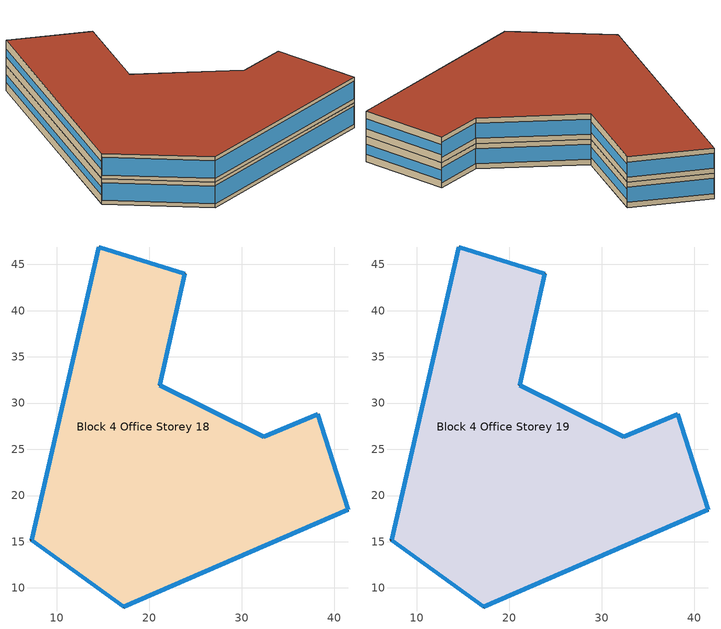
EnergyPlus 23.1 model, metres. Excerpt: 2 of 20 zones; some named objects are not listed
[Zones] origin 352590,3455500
Block 4 Office Storey 18
 floor outside (Project Floor): 23.85,43.99 21.11,31.94 32.37,26.35 38.22,28.82 41.5,18.46 17.25,7.94 7.25,15.17 14.56,46.89 z54
 wall outside (Project Wall): 7.25,15.17 17.25,7.94 41.5,18.46 38.22,28.82 32.37,26.35 21.11,31.94 23.85,43.99 14.56,46.89 7.25,15.17 z54:57
 window (Office_south_window_construction): 7.26,15.17 17.25,7.94 / 17.26,7.94 41.49,18.46 z54.45:56.55
 window (Office_east_window_construction): 41.5,18.47 38.22,28.81 / 21.11,31.95 23.85,43.98 z54.9:56.1
 window (Office_north_window_construction): 38.21,28.82 32.37,26.35 / 32.37,26.35 21.12,31.94 / 23.85,43.99 14.56,46.89 z54.6:56.4
 window (Office_west_window_construction): 14.55,46.87 7.26,15.19 z55.05:55.95
 roof outside (Project Ceiling): 41.5,18.46 38.22,28.82 32.37,26.35 21.11,31.94 23.85,43.99 14.56,46.89 7.25,15.17 17.25,7.94 z57
Block 4 Office Storey 19
 floor outside (Project Floor): 23.85,43.99 21.11,31.94 32.37,26.35 38.22,28.82 41.5,18.46 17.25,7.94 7.25,15.17 14.56,46.89 z57
 wall outside (Project Wall): 7.25,15.17 17.25,7.94 41.5,18.46 38.22,28.82 32.37,26.35 21.11,31.94 23.85,43.99 14.56,46.89 7.25,15.17 z57:60
 window (Office_south_window_construction): 7.26,15.17 17.25,7.94 / 17.26,7.94 41.49,18.46 z57.45:59.55
 window (Office_east_window_construction): 41.5,18.47 38.22,28.81 / 21.11,31.95 23.85,43.98 z57.9:59.1
 window (Office_north_window_construction): 38.21,28.82 32.37,26.35 / 32.37,26.35 21.12,31.94 / 23.85,43.99 14.56,46.89 z57.6:59.4
 window (Office_west_window_construction): 14.55,46.87 7.26,15.19 z58.05:58.95
 roof outside (Project Flat Roof): 41.5,18.46 38.22,28.82 32.37,26.35 21.11,31.94 23.85,43.99 14.56,46.89 7.25,15.17 17.25,7.94 z60
[Building]
Building_1: North Axis=0; Terrain=City; Loads Convergence Tolerance Value=0.04; Temperature Convergence Tolerance Value=0.4; Solar Distribution=FullExterior; Maximum Number of Warmup Days=25; Minimum Number of Warmup Days=6
[Site:Location]
CHN Design_Conditions: Latitude=30; Longitude=114; Time Zone=8; Elevation=12
[SIZINGPERIOD:DESIGNDAY] Day of Month=21; DryBulb Temperature Range Modifier Type=DefaultMultipliers; Humidity Condition Type=Wetbulb; Barometric Pressure=101181; Rain Indicator=No; Snow Indicator=No; Daylight Saving Time Indicator=No; Sky Clearness=0; Begin Environment Reset Mode=FullResetAtBeginEnvironment
Name | Month | Day Type | Maximum DryBulb Temperature | Daily DryBulb Temperature Range | Wetbulb or DewPoint at Maximum DryBulb | Wind Speed | Wind Direction | Solar Model Indicator | ASHRAE Clear Sky Optical Depth for Beam Irradiance taub | ASHRAE Clear Sky Optical Depth for Diffuse Irradiance taud
Ann Htg 99.6% Condns DB | 1 | WinterDesignDay | -10 | 0 | -4.8 | 1 | 340 | ASHRAEClearSky | 0 | 0
Ann Clg .4% Condns DB=>MWB | 7 | SummerDesignDay | 40 | 6.6 | 27.1 | 3.5 | 220 | ASHRAETau | 0.781 | 1.413
[MATERIAL]
DefaultMaterial: Roughness=Rough; Thickness=0.1; Conductivity=0.1; Density=1000; Specific Heat=1000; Thermal Absorptance=0.9; Solar Absorptance=0.7; Visible Absorptance=0.7
[WINDOWMATERIAL:SIMPLEGLAZINGSYSTEM] UFactor=3; Visible Transmittance=0.6
Name | Solar Heat Gain Coefficient
Office_east_window; Office_south_window; Office_west_window | 0.3
Office_north_window | 0.35
[CONSTRUCTION]
Project Wall; Project Floor; Project Flat Roof; Project Ceiling: DefaultMaterial
Office_east_window_construction: Office_east_window
Office_south_window_construction: Office_south_window
Office_west_window_construction: Office_west_window
Office_north_window_construction: Office_north_window
[SPACE] Ceiling Height=autocalculate; Volume=autocalculate; Floor Area=autocalculate; Space Type=Office
Name | Zone
Block 4 Office Storey 18_space | Block 4 Office Storey 18
Block 4 Office Storey 19_space | Block 4 Office Storey 19
[SPACELIST]
Office: Block 4 Office Storey 0_space, Block 4 Office Storey 1_space, Block 4 Office Storey 2_space, Block 4 Office Storey 3_space, Block 4 Office Storey 4_space, Block 4 Office Storey 5_space, Block 4 Office Storey 6_space, Block 4 Office Storey 7_space, Block 4 Office Storey 8_space, Block 4 Office Storey 9_space, Block 4 Office Storey 10_space, Block 4 Office Storey 11_space, Block 4 Office Storey 12_space, Block 4 Office Storey 13_space, Block 4 Office Storey 14_space, Block 4 Office Storey 15_space, Block 4 Office Storey 16_space, Block 4 Office Storey 17_space, Block 4 Office Storey 18_space, Block 4 Office Storey 19_space
[ZONE] Type=1; Multiplier=1; Ceiling Height=autocalculate; Volume=autocalculate; Floor Area=autocalculate; Part of Total Floor Area=Yes
Block 4 Office Storey 18; Block 4 Office Storey 19
[PEOPLE]
People_for_office: Zone or ZoneList or Space or SpaceList=Office; Number of People Schedule=SeasonalSchedule_Schedule_office_people; Number of People Calculation Method=People/Area; People per Floor Area=0.1; Fraction Radiant=0.3; Sensible Heat Fraction=autocalculate; Activity Level Schedule=SeasonalSchedule_Schedule_office_activity; Carbon Dioxide Generation Rate=3.82e-08; Enable ASHRAE 55 Comfort Warnings=No; Mean Radiant Temperature Calculation Type=ZoneAveraged; Clothing Insulation Calculation Method=ClothingInsulationSchedule; Cold Stress Temperature Threshold=15.56; Heat Stress Temperature Threshold=30
[LIGHTS]
Light_for_office: Zone or ZoneList or Space or SpaceList=Office; Schedule=SeasonalSchedule_office_lighting; Design Level Calculation Method=Watts/Area; Watts per Zone Floor Area=8; Return Air Fraction=0; Fraction Radiant=0.32; Fraction Visible=0.25; Fraction Replaceable=1; EndUse Subcategory=General; Return Air Fraction Calculated from Plenum Temperature=No; Return Air Fraction Function of Plenum Temperature Coefficient 1=0; Return Air Fraction Function of Plenum Temperature Coefficient 2=0
[ELECTRICEQUIPMENT]
Equipment_for_office: Zone or ZoneList or Space or SpaceList=Office; Schedule=SeasonalSchedule_Schedule_office_equipment; Design Level Calculation Method=Watts/Area; Watts per Zone Floor Area=15; Fraction Latent=0; Fraction Radiant=0; Fraction Lost=0; EndUse Subcategory=Electric Equipment
[DAYLIGHTING:CONTROLS] Illuminance Setpoint at Reference Point 1=300
Name | Zone or Space | Glare Calculation Daylighting Reference Point | Daylighting Reference Point 1
Dlight_Block 4 Office Storey 18 | Block 4 Office Storey 18 | Rpoint_Block 4 Office Storey 18 | Rpoint_Block 4 Office Storey 18
Dlight_Block 4 Office Storey 19 | Block 4 Office Storey 19 | Rpoint_Block 4 Office Storey 19 | Rpoint_Block 4 Office Storey 19
[HVACTEMPLATE:ZONE:IDEALLOADSAIRSYSTEM] Template Thermostat=Thermostat_for_office; Maximum Heating Supply Air Temperature=50; Minimum Cooling Supply Air Temperature=13; Maximum Heating Supply Air Humidity Ratio=0.0156; Minimum Cooling Supply Air Humidity Ratio=0.0077; Heating Limit=NoLimit; Cooling Limit=NoLimit; Dehumidification Control Type=ConstantSensibleHeatRatio; Cooling Sensible Heat Ratio=0.7; Dehumidification Setpoint=60; Humidification Control Type=None; Humidification Setpoint=30; Outdoor Air Method=DetailedSpecification; Outdoor Air Flow Rate per Person=0.00944; Outdoor Air Flow Rate per Zone Floor Area=0; Outdoor Air Flow Rate per Zone=0; Design Specification Outdoor Air Object=Ventilation_for_office; Demand Controlled Ventilation Type=None; Outdoor Air Economizer Type=NoEconomizer; Heat Recovery Type=None; Sensible Heat Recovery Effectiveness=0.7; Latent Heat Recovery Effectiveness=0.65
Block 4 Office Storey 18; Block 4 Office Storey 19
[DESIGNSPECIFICATION:OUTDOORAIR]
Ventilation_for_office: Outdoor Air Method=Flow/Person; Outdoor Air Flow per Person=0.00833333; Outdoor Air Flow per Zone Floor Area=0; Outdoor Air Flow per Zone=0; Outdoor Air Flow Air Changes per Hour=0
[SCHEDULE:DAY:HOURLY]
Schedule_office_lighting_weekday_hourly: 0.1, 0.1, 0.1, 0.1, 0.1, 0.1, 0.1, 0.2, 0.5, 0.95, 0.95, 0.95, 0.8, 0.8, 0.95, 0.95, 0.95, 0.95, 0.95, 0.95, 0.95, 0.8, 0.5, 0.1
Schedule_office_lighting_holiday_hourly; Schedule_office_equipment_holiday_hourly: 0.1, 0.1, 0.1, 0.1, 0.1, 0.1, 0.1, 0.1, 0.1, 0.1, 0.1, 0.1, 0.1, 0.3, 0.3, 0.3, 0.3, 0.3, 0.3, 0.3, 0.3, 0.3, 0.1, 0.1
Schedule_office_equipment_weekday_hourly: 0.1, 0.1, 0.1, 0.1, 0.1, 0.1, 0.1, 0.2, 0.5, 0.95, 0.95, 0.95, 0.5, 0.5, 0.95, 0.95, 0.95, 0.95, 0.95, 0.95, 0.4, 0.4, 0.3, 0.1
Schedule_office_people_weekday_hourly: 0.1, 0.1, 0.1, 0.1, 0.1, 0.1, 0.1, 0.5, 0.95, 0.95, 0.95, 0.8, 0.8, 0.95, 0.95, 0.95, 0.95, 0.95, 0.8, 0.5, 0.5, 0.3, 0.1, 0.1
Schedule_office_people_holiday_hourly: 0.1, 0.1, 0.1, 0.1, 0.1, 0.1, 0.1, 0.1, 0.1, 0.1, 0.1, 0.1, 0.1, 0.3, 0.3, 0.3, 0.3, 0.3, 0.3, 0.1, 0.1, 0.1, 0.1, 0.1
Schedule_office_activity_weekday_hourly; Schedule_office_activity_holiday_hourly: 144, 144, 144, 144, 144, 144, 144, 144, 144, 144, 144, 144, 144, 144, 144, 144, 144, 144, 144, 144, 144, 144, 144, 144
[SCHEDULE:WEEK:DAILY]
Schedule_office_lighting_weekly: Schedule_office_lighting_holiday_hourly, Schedule_office_lighting_weekday_hourly, Schedule_office_lighting_weekday_hourly, Schedule_office_lighting_weekday_hourly, Schedule_office_lighting_weekday_hourly, Schedule_office_lighting_weekday_hourly, Schedule_office_lighting_holiday_hourly, Schedule_office_lighting_holiday_hourly, Schedule_office_lighting_weekday_hourly, Schedule_office_lighting_weekday_hourly, Schedule_office_lighting_holiday_hourly, Schedule_office_lighting_holiday_hourly
Schedule_office_equipment_weekly: Schedule_office_equipment_holiday_hourly, Schedule_office_equipment_weekday_hourly, Schedule_office_equipment_weekday_hourly, Schedule_office_equipment_weekday_hourly, Schedule_office_equipment_weekday_hourly, Schedule_office_equipment_weekday_hourly, Schedule_office_equipment_holiday_hourly, Schedule_office_equipment_holiday_hourly, Schedule_office_equipment_weekday_hourly, Schedule_office_equipment_weekday_hourly, Schedule_office_equipment_holiday_hourly, Schedule_office_equipment_holiday_hourly
Schedule_office_people_weekly: Schedule_office_people_holiday_hourly, Schedule_office_people_weekday_hourly, Schedule_office_people_weekday_hourly, Schedule_office_people_weekday_hourly, Schedule_office_people_weekday_hourly, Schedule_office_people_weekday_hourly, Schedule_office_people_holiday_hourly, Schedule_office_people_holiday_hourly, Schedule_office_people_weekday_hourly, Schedule_office_people_weekday_hourly, Schedule_office_people_holiday_hourly, Schedule_office_people_holiday_hourly
Schedule_office_activity_weekly: Schedule_office_activity_holiday_hourly, Schedule_office_activity_weekday_hourly, Schedule_office_activity_weekday_hourly, Schedule_office_activity_weekday_hourly, Schedule_office_activity_weekday_hourly, Schedule_office_activity_weekday_hourly, Schedule_office_activity_holiday_hourly, Schedule_office_activity_holiday_hourly, Schedule_office_activity_weekday_hourly, Schedule_office_activity_weekday_hourly, Schedule_office_activity_holiday_hourly, Schedule_office_activity_holiday_hourly
[SCHEDULE:YEAR]
SeasonalSchedule_office_lighting: Schedule_office_lighting_weekly, 1, 1, 12, 31
SeasonalSchedule_Schedule_office_equipment: Schedule_office_equipment_weekly, 1, 1, 12, 31
SeasonalSchedule_Schedule_office_people: Schedule_office_people_weekly, 1, 1, 12, 31
SeasonalSchedule_Schedule_office_activity: Schedule_office_activity_weekly, 1, 1, 12, 31
